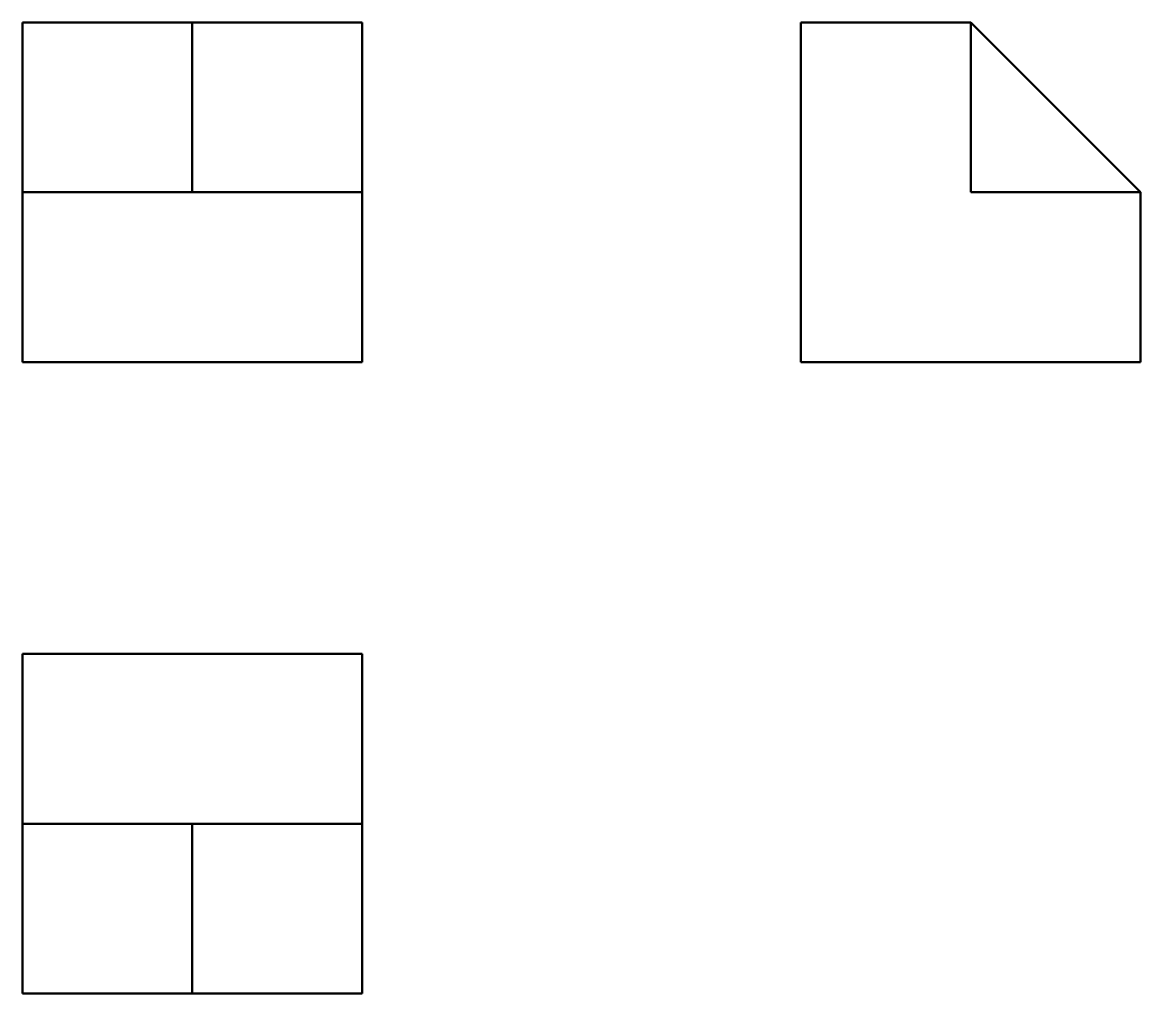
# Model space of a CAD drawing. Header units: millimetres. Extents: x 68 to 199, y 46 to 161.
import ezdxf

# ---------------------------------------------------------------- set-up
doc = ezdxf.new("R2010")
doc.units = ezdxf.units.MM
doc.layers.add('Visible (ISO)', color=7, linetype='Continuous', lineweight=50)

msp = doc.modelspace()

# ---------------------------------------------------------------- linework, layer by layer
at = {"layer": 'Visible (ISO)'}
for p, q in [((67.65, 140.61), (67.65, 160.61)), ((87.65, 160.61), (67.65, 160.61)), ((107.65, 160.61), (87.65, 160.61)), ((87.65, 160.61), (87.65, 140.61)), ((107.65, 140.61), (107.65, 160.61)), ((159.26, 160.61), (159.26, 120.61)), ((159.26, 160.61), (179.26, 160.61)), ((179.26, 140.61), (179.26, 160.61)), ((179.26, 160.61), (199.26, 140.61)), ((67.65, 140.61), (67.65, 120.61)), ((67.65, 140.61), (87.65, 140.61)), ((107.65, 140.61), (87.65, 140.61)), ((107.65, 140.61), (107.65, 120.61)), ((179.26, 140.61), (199.26, 140.61)), ((199.26, 140.61), (199.26, 120.61)), ((67.65, 120.61), (107.65, 120.61)), ((159.26, 120.61), (199.26, 120.61)), ((107.65, 86.24), (67.65, 86.24)), ((67.65, 86.24), (67.65, 66.24)), ((107.65, 66.24), (107.65, 86.24)), ((67.65, 66.24), (67.65, 46.24)), ((87.65, 66.24), (67.65, 66.24)), ((107.65, 66.24), (87.65, 66.24)), ((87.65, 66.24), (87.65, 46.24)), ((107.65, 46.24), (107.65, 66.24)), ((67.65, 46.24), (87.65, 46.24)), ((107.65, 46.24), (87.65, 46.24))]:
    msp.add_line(p, q, dxfattribs=at)

doc.saveas('drawing.dxf')
